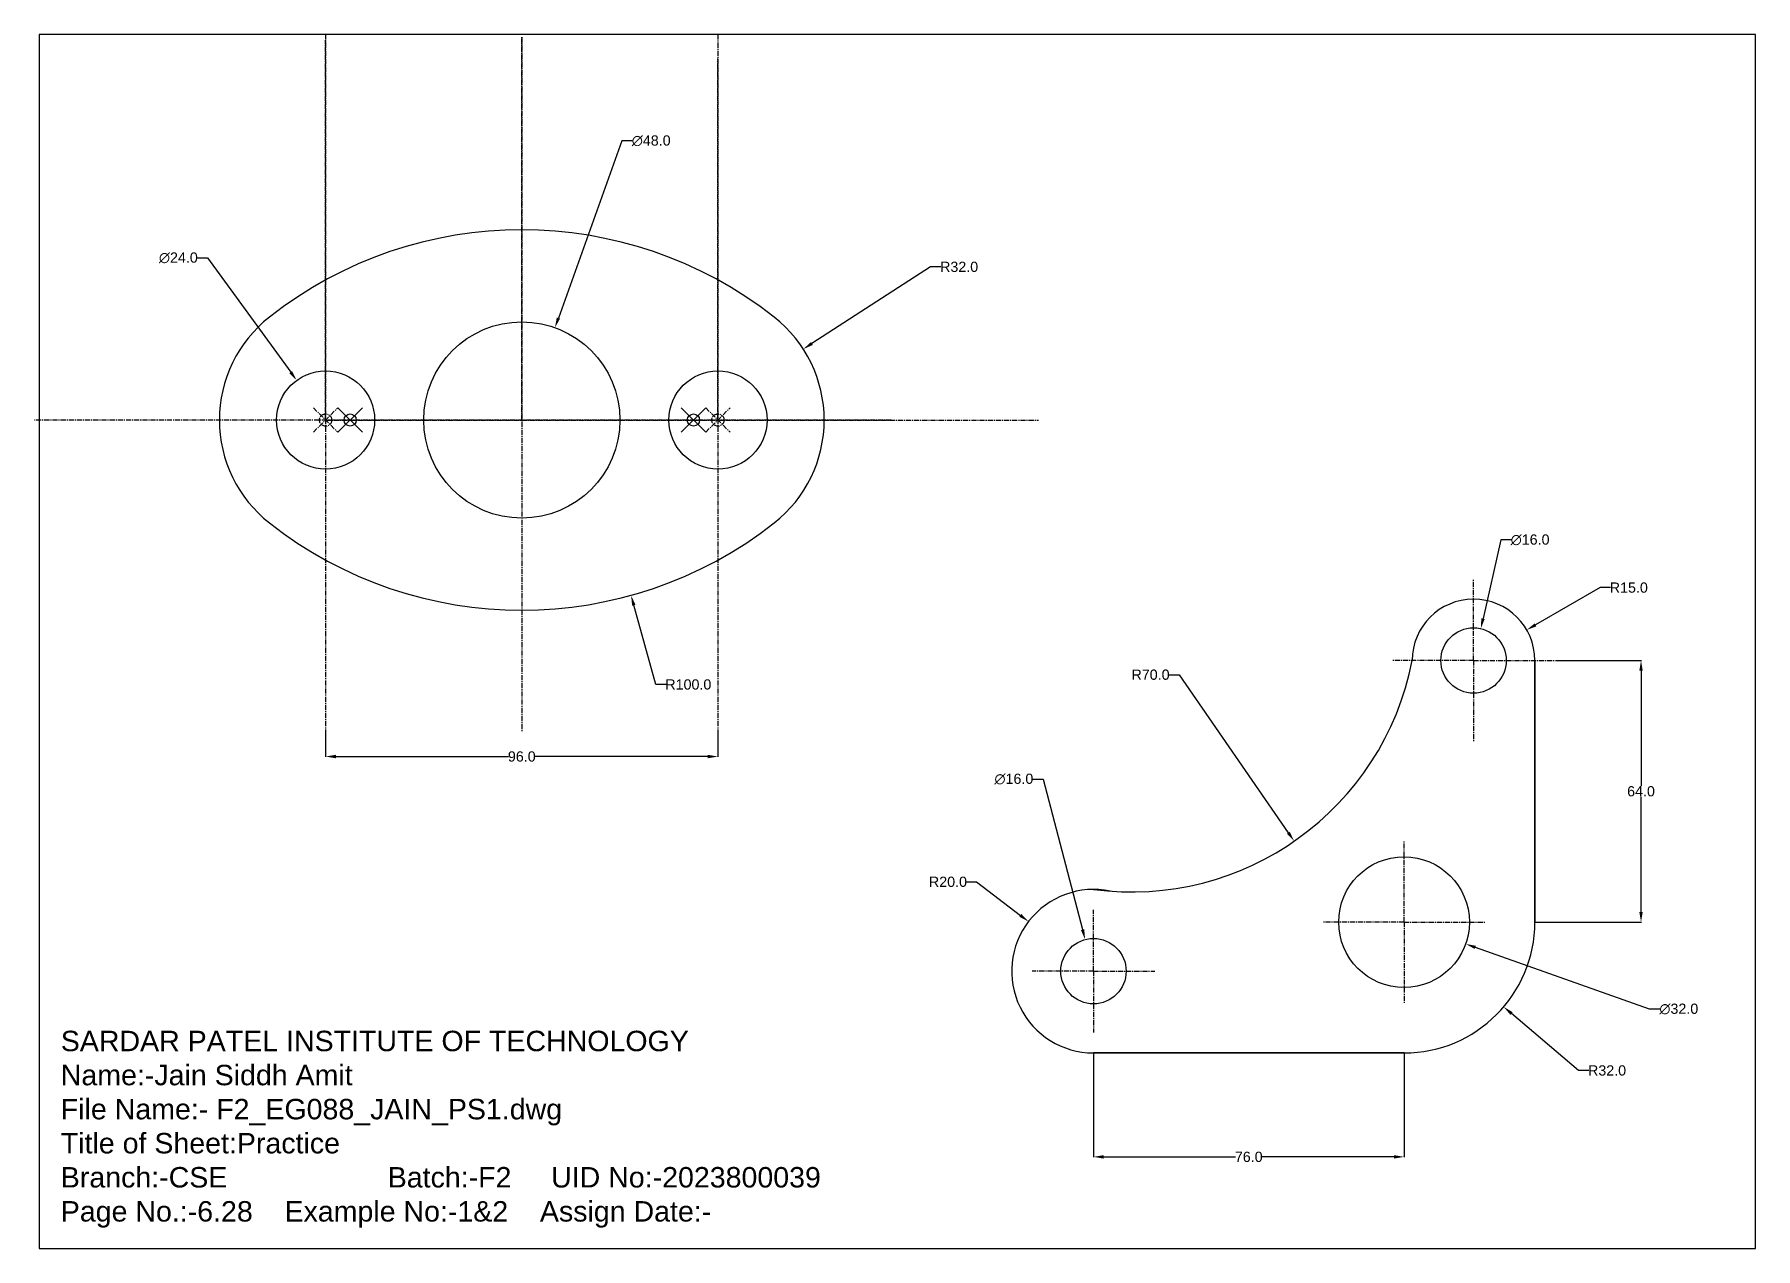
# Model space of a CAD drawing. Header units: millimetres. Extents: x -1 to 420, y 0 to 297.
import ezdxf

# ---------------------------------------------------------------- set-up
doc = ezdxf.new("R2010")
doc.units = ezdxf.units.MM
doc.header["$MEASUREMENT"] = 0
doc.header["$PDMODE"] = 35
doc.header["$PDSIZE"] = 3
doc.linetypes.add('CENTER', pattern=[2, 1.25, -0.25, 0.25, -0.25])
for name, color, linetype in [('CENTER', 2, 'CENTER'), ('DIMENSION', 4, 'Continuous'), ('TEXT', 7, 'Continuous')]:
    doc.layers.add(name, color=color, linetype=linetype)
doc.layers.add('OBJECT', color=7, linetype='Continuous', lineweight=30)
doc.styles.get("Standard").update_dxf_attribs({"font": 'arial.ttf'})
doc.dimstyles.get("Standard").update_dxf_attribs({"dimscale": 0.5, "dimtxt": 5, "dimasz": 5, "dimexe": 0.18, "dimexo": 0.0625, "dimgap": 0.09, "dimtad": 0, "dimtih": 1, "dimtoh": 1, "dimdec": 1, "dimzin": 0, "dimdsep": 46, "dimtxsty": 'Standard', "dimcen": 0.09, "dimclrd": 256, "dimclre": 256, "dimadec": 0, "dimazin": 0, "dimtfac": 1, "dimtdec": 1, "dimtofl": 0, "dimtmove": 0, "dimatfit": 3, "dimfxl": 1, "dimtolj": 1, "dimtzin": 0, "dimlwd": -1, "dimarcsym": 0})

# ---------------------------------------------------------------- blocks, each defined once
blk = doc.blocks.new('*D1')
at = {"layer": 'Defpoints', "color": 0, "transparency": 16777216}
for p in [(186.99, 220.03), (160.11, 202.68)]:
    blk.add_point(p, dxfattribs=at)
at = {"layer": 'DIMENSION', "transparency": 16777216}
for p, q in [((218.14, 240.14), (189.09, 221.39)), ((220.64, 240.14), (218.14, 240.14))]:
    blk.add_line(p, q, dxfattribs=at)
at = {"layer": 'DIMENSION', "lineweight": -2, "transparency": 16777216}
for p, q in [((160.06, 202.68), (160.15, 202.68)), ((160.11, 202.63), (160.11, 202.72))]:
    blk.add_line(p, q, dxfattribs=at)
at = {"layer": 'DIMENSION', "transparency": 16777216}
blk.add_solid([(188.87, 221.74), (189.32, 221.04), (186.99, 220.03)], dxfattribs=at)
at = {"layer": 'DIMENSION', "color": 0, "transparency": 16777216, "insert": (225.12, 240.14), "char_height": 2.5, "attachment_point": 5}
blk.add_mtext('\\A1;R32.0', dxfattribs=at)
blk = doc.blocks.new('*D2')
at = {"layer": 'Defpoints', "color": 0, "transparency": 16777216}
for p in [(63.04, 212.38), (77.17, 192.98)]:
    blk.add_point(p, dxfattribs=at)
at = {"layer": 'DIMENSION', "transparency": 16777216}
for p, q in [((38.73, 242.34), (41.23, 242.34)), ((41.23, 242.34), (61.57, 214.4))]:
    blk.add_line(p, q, dxfattribs=at)
at = {"layer": 'DIMENSION', "lineweight": -2, "transparency": 16777216}
for p, q in [((70.06, 202.68), (70.15, 202.68)), ((70.11, 202.63), (70.11, 202.72))]:
    blk.add_line(p, q, dxfattribs=at)
at = {"layer": 'DIMENSION', "transparency": 16777216}
blk.add_solid([(61.91, 214.64), (61.24, 214.15), (63.04, 212.38)], dxfattribs=at)
at = {"layer": 'DIMENSION', "color": 0, "transparency": 16777216, "insert": (34.08, 242.34), "char_height": 2.5, "attachment_point": 5}
blk.add_mtext('\\A1;∅24.0', dxfattribs=at)
blk = doc.blocks.new('*D3')
at = {"layer": 'Defpoints', "color": 0, "transparency": 16777216}
for p in [(126.22, 225.26), (110, 180.09)]:
    blk.add_point(p, dxfattribs=at)
at = {"layer": 'DIMENSION', "transparency": 16777216}
for p, q in [((142.63, 270.98), (127.06, 227.62)), ((145.13, 270.98), (142.63, 270.98))]:
    blk.add_line(p, q, dxfattribs=at)
at = {"layer": 'DIMENSION', "lineweight": -2, "transparency": 16777216}
for p, q in [((118.06, 202.68), (118.15, 202.68)), ((118.11, 202.63), (118.11, 202.72))]:
    blk.add_line(p, q, dxfattribs=at)
at = {"layer": 'DIMENSION', "transparency": 16777216}
blk.add_solid([(126.67, 227.76), (127.46, 227.48), (126.22, 225.26)], dxfattribs=at)
at = {"layer": 'DIMENSION', "color": 0, "transparency": 16777216, "insert": (149.78, 270.98), "char_height": 2.5, "attachment_point": 5}
blk.add_mtext('\\A1;∅48.0', dxfattribs=at)
blk = doc.blocks.new('*D4')
at = {"layer": 'Defpoints', "color": 0, "transparency": 16777216}
for p in [(118.11, 256.16), (144.85, 159.8)]:
    blk.add_point(p, dxfattribs=at)
at = {"layer": 'DIMENSION', "lineweight": -2, "transparency": 16777216}
for p, q in [((118.06, 256.16), (118.15, 256.16)), ((118.11, 256.11), (118.11, 256.2))]:
    blk.add_line(p, q, dxfattribs=at)
at = {"layer": 'DIMENSION', "transparency": 16777216}
for p, q in [((150.9, 137.98), (145.52, 157.39)), ((153.4, 137.98), (150.9, 137.98))]:
    blk.add_line(p, q, dxfattribs=at)
blk.add_solid([(145.92, 157.5), (145.11, 157.28), (144.85, 159.8)], dxfattribs=at)
at = {"layer": 'DIMENSION', "color": 0, "transparency": 16777216, "insert": (158.86, 137.98), "char_height": 2.5, "attachment_point": 5}
blk.add_mtext('\\A1;R100.0', dxfattribs=at)
blk = doc.blocks.new('*D5')
at = {"layer": 'Defpoints', "color": 0, "transparency": 16777216}
for p in [(70.11, 126.9), (166.11, 126.41), (166.11, 120.36)]:
    blk.add_point(p, dxfattribs=at)
at = {"layer": 'DIMENSION', "lineweight": -2, "transparency": 16777216}
for p, q in [((70.11, 126.87), (70.11, 120.27)), ((166.11, 126.37), (166.11, 120.27))]:
    blk.add_line(p, q, dxfattribs=at)
at = {"layer": 'DIMENSION', "transparency": 16777216}
for p, q in [((72.61, 120.36), (114.82, 120.36)), ((163.61, 120.36), (121.4, 120.36))]:
    blk.add_line(p, q, dxfattribs=at)
for points in [[(72.61, 120.78), (72.61, 119.94), (70.11, 120.36)], [(163.61, 120.78), (163.61, 119.94), (166.11, 120.36)]]:
    blk.add_solid(points, dxfattribs=at)
at = {"layer": 'DIMENSION', "color": 0, "transparency": 16777216, "insert": (118.11, 120.36), "char_height": 2.5, "attachment_point": 5}
blk.add_mtext('\\A1;96.0', dxfattribs=at)
blk = doc.blocks.new('*D6')
at = {"layer": 'Defpoints', "color": 0, "transparency": 16777216}
for p in [(370.99, 143.85), (365.99, 79.85), (391.97, 79.85)]:
    blk.add_point(p, dxfattribs=at)
at = {"layer": 'DIMENSION', "lineweight": -2, "transparency": 16777216}
for p, q in [((371.02, 143.85), (392.06, 143.85)), ((366.02, 79.85), (392.06, 79.85))]:
    blk.add_line(p, q, dxfattribs=at)
at = {"layer": 'DIMENSION', "transparency": 16777216}
for p, q in [((391.97, 141.35), (391.97, 113.17)), ((391.97, 82.35), (391.97, 110.53))]:
    blk.add_line(p, q, dxfattribs=at)
for points in [[(391.56, 141.35), (392.39, 141.35), (391.97, 143.85)], [(391.56, 82.35), (392.39, 82.35), (391.97, 79.85)]]:
    blk.add_solid(points, dxfattribs=at)
at = {"layer": 'DIMENSION', "color": 0, "transparency": 16777216, "insert": (391.97, 111.85), "char_height": 2.5, "attachment_point": 5}
blk.add_mtext('\\A1;64.0', dxfattribs=at)
blk = doc.blocks.new('*D7')
at = {"layer": 'Defpoints', "color": 0, "transparency": 16777216}
for p in [(257.99, 47.85), (333.99, 47.85), (333.99, 22.43)]:
    blk.add_point(p, dxfattribs=at)
at = {"layer": 'DIMENSION', "lineweight": -2, "transparency": 16777216}
for p, q in [((257.99, 47.82), (257.99, 22.34)), ((333.99, 47.82), (333.99, 22.34))]:
    blk.add_line(p, q, dxfattribs=at)
at = {"layer": 'DIMENSION', "transparency": 16777216}
for p, q in [((260.49, 22.43), (292.71, 22.43)), ((331.49, 22.43), (299.26, 22.43))]:
    blk.add_line(p, q, dxfattribs=at)
for points in [[(260.49, 22.85), (260.49, 22.01), (257.99, 22.43)], [(331.49, 22.85), (331.49, 22.01), (333.99, 22.43)]]:
    blk.add_solid(points, dxfattribs=at)
at = {"layer": 'DIMENSION', "color": 0, "transparency": 16777216, "insert": (295.99, 22.43), "char_height": 2.5, "attachment_point": 5}
blk.add_mtext('\\A1;76.0', dxfattribs=at)
blk = doc.blocks.new('*D8')
at = {"layer": 'Defpoints', "color": 0, "transparency": 16777216}
for p in [(242.09, 79.99), (257.99, 67.85)]:
    blk.add_point(p, dxfattribs=at)
at = {"layer": 'DIMENSION', "transparency": 16777216}
for p, q in [((226.87, 89.71), (229.37, 89.71)), ((229.37, 89.71), (240.11, 81.51))]:
    blk.add_line(p, q, dxfattribs=at)
at = {"layer": 'DIMENSION', "lineweight": -2, "transparency": 16777216}
for p, q in [((257.94, 67.85), (258.03, 67.85)), ((257.99, 67.81), (257.99, 67.9))]:
    blk.add_line(p, q, dxfattribs=at)
at = {"layer": 'DIMENSION', "transparency": 16777216}
blk.add_solid([(240.36, 81.84), (239.85, 81.18), (242.09, 79.99)], dxfattribs=at)
at = {"layer": 'DIMENSION', "color": 0, "transparency": 16777216, "insert": (222.39, 89.71), "char_height": 2.5, "attachment_point": 5}
blk.add_mtext('\\A1;R20.0', dxfattribs=at)
blk = doc.blocks.new('*D9')
at = {"layer": 'Defpoints', "color": 0, "transparency": 16777216}
for p in [(333.99, 79.85), (358.37, 59.12)]:
    blk.add_point(p, dxfattribs=at)
at = {"layer": 'DIMENSION', "lineweight": -2, "transparency": 16777216}
for p, q in [((333.94, 79.85), (334.03, 79.85)), ((333.99, 79.81), (333.99, 79.9))]:
    blk.add_line(p, q, dxfattribs=at)
at = {"layer": 'DIMENSION', "transparency": 16777216}
for p, q in [((376.67, 43.56), (360.27, 57.5)), ((379.17, 43.56), (376.67, 43.56))]:
    blk.add_line(p, q, dxfattribs=at)
blk.add_solid([(360.54, 57.82), (360, 57.18), (358.37, 59.12)], dxfattribs=at)
at = {"layer": 'DIMENSION', "color": 0, "transparency": 16777216, "insert": (383.66, 43.56), "char_height": 2.5, "attachment_point": 5}
blk.add_mtext('\\A1;R32.0', dxfattribs=at)
blk = doc.blocks.new('*D10')
at = {"layer": 'Defpoints', "color": 0, "transparency": 16777216}
for p in [(267.28, 157.23), (307.1, 99.66)]:
    blk.add_point(p, dxfattribs=at)
at = {"layer": 'DIMENSION', "transparency": 16777216}
for p, q in [((276.44, 140.37), (278.94, 140.37)), ((278.94, 140.37), (305.67, 101.72))]:
    blk.add_line(p, q, dxfattribs=at)
blk.add_solid([(306.02, 101.95), (305.33, 101.48), (307.1, 99.66)], dxfattribs=at)
at = {"layer": 'DIMENSION', "color": 0, "transparency": 16777216, "insert": (271.96, 140.37), "char_height": 2.5, "attachment_point": 5}
blk.add_mtext('\\A1;R70.0', dxfattribs=at)
blk = doc.blocks.new('*D11')
at = {"layer": 'Defpoints', "color": 0, "transparency": 16777216}
for p in [(363.99, 151.32), (350.99, 143.85)]:
    blk.add_point(p, dxfattribs=at)
at = {"layer": 'DIMENSION', "transparency": 16777216}
for p, q in [((382, 161.67), (366.16, 152.57)), ((384.5, 161.67), (382, 161.67))]:
    blk.add_line(p, q, dxfattribs=at)
at = {"layer": 'DIMENSION', "lineweight": -2, "transparency": 16777216}
for p, q in [((350.94, 143.85), (351.03, 143.85)), ((350.99, 143.81), (350.99, 143.9))]:
    blk.add_line(p, q, dxfattribs=at)
at = {"layer": 'DIMENSION', "transparency": 16777216}
blk.add_solid([(365.95, 152.93), (366.37, 152.21), (363.99, 151.32)], dxfattribs=at)
at = {"layer": 'DIMENSION', "color": 0, "transparency": 16777216, "insert": (388.98, 161.67), "char_height": 2.5, "attachment_point": 5}
blk.add_mtext('\\A1;R15.0', dxfattribs=at)
blk = doc.blocks.new('*D12')
at = {"layer": 'Defpoints', "color": 0, "transparency": 16777216}
for p in [(255.96, 75.59), (260.02, 60.11)]:
    blk.add_point(p, dxfattribs=at)
at = {"layer": 'DIMENSION', "transparency": 16777216}
for p, q in [((243.17, 114.84), (245.67, 114.84)), ((245.67, 114.84), (255.32, 78.01))]:
    blk.add_line(p, q, dxfattribs=at)
at = {"layer": 'DIMENSION', "lineweight": -2, "transparency": 16777216}
for p, q in [((257.94, 67.85), (258.03, 67.85)), ((257.99, 67.81), (257.99, 67.9))]:
    blk.add_line(p, q, dxfattribs=at)
at = {"layer": 'DIMENSION', "transparency": 16777216}
blk.add_solid([(255.73, 78.11), (254.92, 77.9), (255.96, 75.59)], dxfattribs=at)
at = {"layer": 'DIMENSION', "color": 0, "transparency": 16777216, "insert": (238.52, 114.84), "char_height": 2.5, "attachment_point": 5}
blk.add_mtext('\\A1;∅16.0', dxfattribs=at)
blk = doc.blocks.new('*D13')
at = {"layer": 'Defpoints', "color": 0, "transparency": 16777216}
for p in [(318.9, 85.19), (349.07, 74.51)]:
    blk.add_point(p, dxfattribs=at)
at = {"layer": 'DIMENSION', "lineweight": -2, "transparency": 16777216}
for p, q in [((333.94, 79.85), (334.03, 79.85)), ((333.99, 79.81), (333.99, 79.9))]:
    blk.add_line(p, q, dxfattribs=at)
at = {"layer": 'DIMENSION', "transparency": 16777216}
for p, q in [((394.07, 58.59), (351.43, 73.68)), ((396.57, 58.59), (394.07, 58.59))]:
    blk.add_line(p, q, dxfattribs=at)
blk.add_solid([(351.57, 74.07), (351.29, 73.29), (349.07, 74.51)], dxfattribs=at)
at = {"layer": 'DIMENSION', "color": 0, "transparency": 16777216, "insert": (401.22, 58.59), "char_height": 2.5, "attachment_point": 5}
blk.add_mtext('\\A1;∅32.0', dxfattribs=at)
blk = doc.blocks.new('*D14')
at = {"layer": 'Defpoints', "color": 0, "transparency": 16777216}
for p in [(352.76, 151.65), (349.22, 136.05)]:
    blk.add_point(p, dxfattribs=at)
at = {"layer": 'DIMENSION', "transparency": 16777216}
for p, q in [((357.68, 173.36), (353.31, 154.09)), ((360.18, 173.36), (357.68, 173.36))]:
    blk.add_line(p, q, dxfattribs=at)
at = {"layer": 'DIMENSION', "lineweight": -2, "transparency": 16777216}
for p, q in [((350.94, 143.85), (351.03, 143.85)), ((350.99, 143.81), (350.99, 143.9))]:
    blk.add_line(p, q, dxfattribs=at)
at = {"layer": 'DIMENSION', "transparency": 16777216}
blk.add_solid([(352.9, 154.18), (353.72, 154), (352.76, 151.65)], dxfattribs=at)
at = {"layer": 'DIMENSION', "color": 0, "transparency": 16777216, "insert": (364.83, 173.36), "char_height": 2.5, "attachment_point": 5}
blk.add_mtext('\\A1;∅16.0', dxfattribs=at)

msp = doc.modelspace()

# ---------------------------------------------------------------- linework, layer by layer
msp.add_lwpolyline([(0, 0), (420, 0), (420, 297), (0, 297)], close=True)
at = {"layer": 'CENTER'}
for p, q in [((70.11, 297), (70.11, 126.9)), ((70.11, 202.68), (70.11, 295.56)), ((118.11, 202.68), (118.11, 296.3)), ((118.11, 296.3), (118.11, 126.41)), ((166.11, 297), (166.11, 126.41)), ((166.11, 202.68), (166.11, 291.13)), ((208.52, 202.68), (-1.14, 202.68)), ((70.11, 202.68), (244.51, 202.68)), ((350.99, 143.85), (350.99, 163.85)), ((350.99, 143.85), (330.99, 143.85)), ((350.99, 143.85), (350.99, 123.85)), ((350.99, 143.85), (370.99, 143.85)), ((333.99, 79.85), (333.99, 99.85)), ((257.99, 67.85), (257.99, 82.85)), ((333.99, 79.85), (313.99, 79.85)), ((333.99, 79.85), (353.99, 79.85)), ((333.99, 79.85), (333.99, 59.85)), ((257.99, 67.85), (242.99, 67.85)), ((257.99, 67.85), (257.99, 52.85)), ((257.99, 67.85), (272.99, 67.85))]:
    msp.add_line(p, q, dxfattribs=at)
for p in [(70.11, 202.68), (166.11, 202.68)]:
    msp.add_point(p, dxfattribs=at)
at = {"layer": 'OBJECT'}
msp.add_line((333.99, 47.85), (257.99, 47.85), dxfattribs=at)
for centre, radius in [((118.11, 202.68), 24), ((70.11, 202.68), 12), ((166.11, 202.68), 12), ((350.99, 143.85), 8), ((333.99, 79.85), 16), ((257.99, 67.85), 8)]:
    msp.add_circle(centre, radius, dxfattribs=at)
for centre, radius, start, end in [((118.11, 149.2), 100, 51.8555, 128.1445), ((76.11, 202.68), 32, 128.1445, 231.8555), ((160.11, 202.68), 32, 308.1445, 51.8555), ((118.11, 256.16), 100, 231.8555, 308.1445), ((350.99, 143.85), 15, 0, 180), ((267.28, 157.23), 70, 262.3729, 348.9799), ((257.99, 67.85), 20, 78.1313, 270), ((333.99, 79.85), 32, 270, 0)]:
    msp.add_arc(centre, radius, start, end, dxfattribs=at)
for p in [(76.11, 202.68), (160.11, 202.68)]:
    msp.add_point(p, dxfattribs=at)
at = {"layer": 'TEXT'}
for p, q in [((365.99, 79.85), (365.99, 143.85)), ((365.99, 143.85), (365.99, 79.85)), ((257.99, 47.85), (333.99, 47.85))]:
    msp.add_line(p, q, dxfattribs=at)

# ---------------------------------------------------------------- texts
at = {"layer": 'TEXT', "insert": (5.31, 53.28), "char_height": 5, "width": 208.9309, "attachment_point": 1}
msp.add_mtext('SARDAR PATEL INSTITUTE OF TECHNOLOGY\\PName:-Jain Siddh Amit\\PFile Name:- F2_EG088_JAIN_PS1.dwg\\PTitle of Sheet:Practice\\PBranch:-CSE^I^IBatch:-F2     UID No:-2023800039\\PPage No.:-6.28    Example No:-1&2    Assign Date:-', dxfattribs=at)

# ---------------------------------------------------------------- dimensions: what is measured, and where the dimension line sits
at = {"layer": 'DIMENSION'}
for p1, p2, picture, middle in [((110, 180.09), (126.22, 225.26), '*D3', (149.78, 270.98)), ((77.17, 192.98), (63.04, 212.38), '*D2', (34.08, 242.34)), ((349.22, 136.05), (352.76, 151.65), '*D14', (364.83, 173.36)), ((260.02, 60.11), (255.96, 75.59), '*D12', (238.52, 114.84)), ((318.9, 85.19), (349.07, 74.51), '*D13', (401.22, 58.59))]:
    dim = msp.add_diameter_dim_2p(p1=p1, p2=p2, dimstyle='Standard', dxfattribs=at)
    dim.commit()
    dim.dimension.update_dxf_attribs({"geometry": picture, "text_midpoint": middle, "dimtype": 163})
for center, mpoint, picture, middle in [((118.11, 256.16), (144.85, 159.8), '*D4', (158.86, 137.98)), ((160.11, 202.68), (186.99, 220.03), '*D1', (225.12, 240.14)), ((350.99, 143.85), (363.99, 151.32), '*D11', (388.98, 161.67)), ((267.28, 157.23), (307.1, 99.66), '*D10', (271.96, 140.37)), ((257.99, 67.85), (242.09, 79.99), '*D8', (222.39, 89.71)), ((333.99, 79.85), (358.37, 59.12), '*D9', (383.66, 43.56))]:
    dim = msp.add_radius_dim(center=center, mpoint=mpoint, dimstyle='Standard', dxfattribs=at)
    dim.commit()
    dim.dimension.update_dxf_attribs({"geometry": picture, "text_midpoint": middle, "dimtype": 164})
dim = msp.add_linear_dim(base=(391.97, 79.85), p1=(370.99, 143.85), p2=(365.99, 79.85), angle=90, dimstyle='Standard', dxfattribs=at)
dim.commit()
dim.dimension.update_dxf_attribs({"geometry": '*D6', "text_midpoint": (391.97, 111.85)})
for base, p1, p2, picture, middle in [((166.11, 120.36), (70.11, 126.9), (166.11, 126.41), '*D5', (118.11, 120.36)), ((333.99, 22.43), (257.99, 47.85), (333.99, 47.85), '*D7', (295.99, 22.43))]:
    dim = msp.add_linear_dim(base=base, p1=p1, p2=p2, dimstyle='Standard', dxfattribs=at)
    dim.commit()
    dim.dimension.update_dxf_attribs({"geometry": picture, "text_midpoint": middle})

doc.saveas('drawing.dxf')
